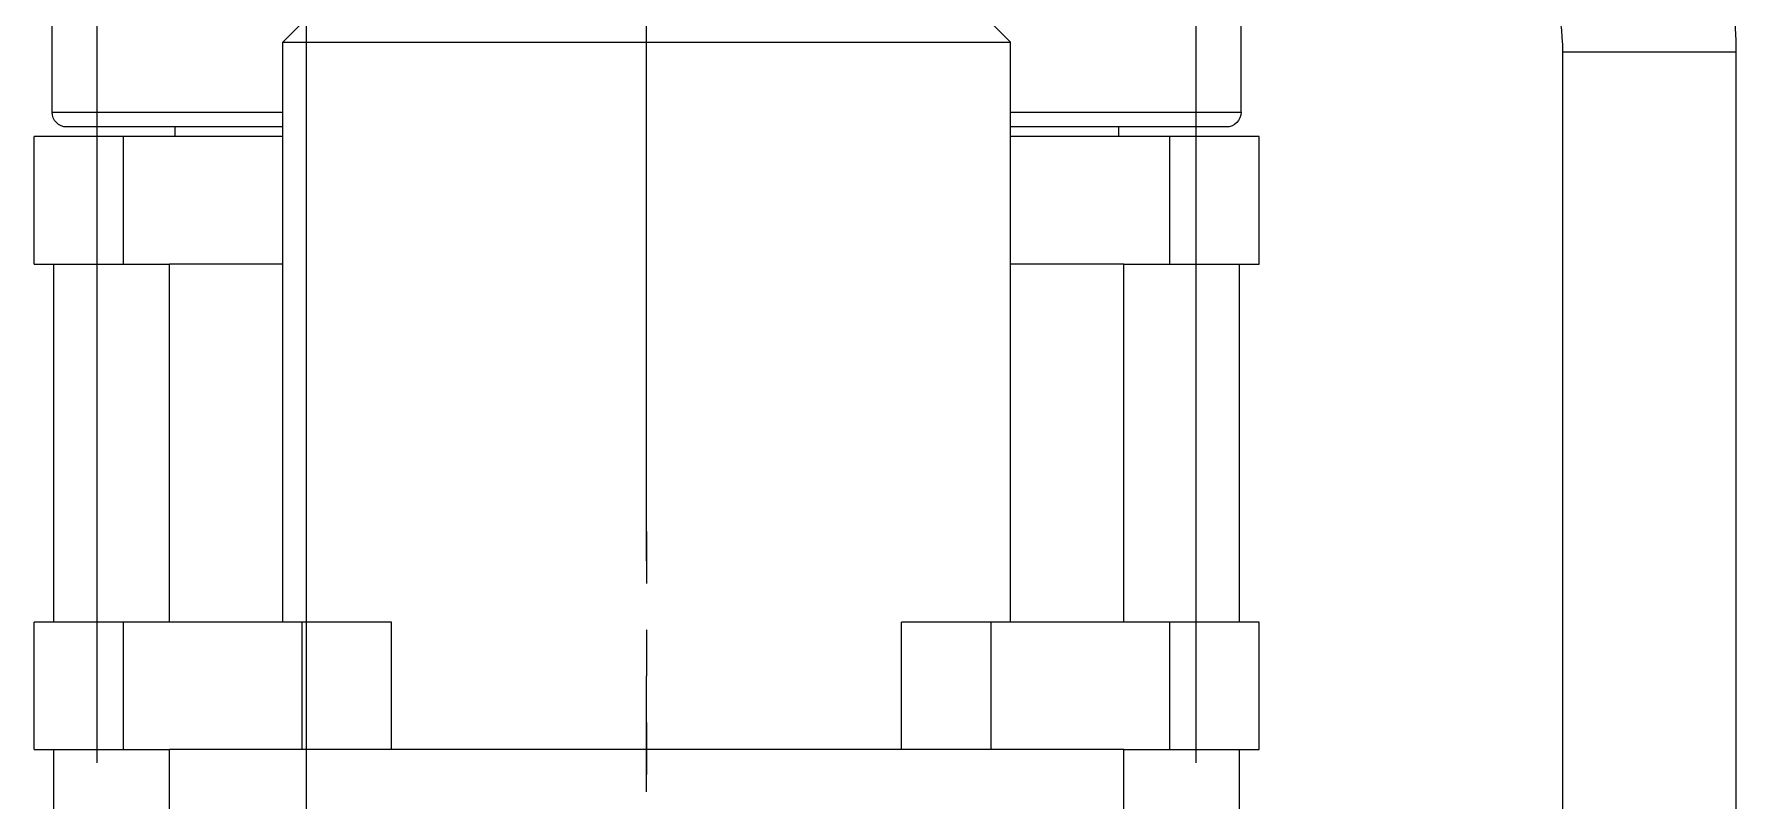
# Model space of a CAD drawing. Header units: inches. Extents: x -883 to 808, y -248 to 1051.
# Drawn here: x -423.058 to -419.38, y -130.87 to -129.211 of the extents above; entities that cross this region are included whole.
import ezdxf

# ---------------------------------------------------------------- set-up
doc = ezdxf.new("R2010")
doc.units = ezdxf.units.IN
doc.header["$MEASUREMENT"] = 0
doc.linetypes.add('CENTER', pattern=[2, 1.25, -0.25, 0.25, -0.25])
doc.linetypes.add('CHAIN', pattern=[0.7087, 0.4724, -0.0591, 0.1181, -0.0591])
doc.layers.get('0').update_dxf_attribs({"linetype": 'CONTINUOUS'})
for name, color, linetype in [('EQUIPMENT - COMPRESSORS', 41, 'CONTINUOUS'), ('P-LIC', 5, 'CONTINUOUS'), ('P-RV', 193, 'CONTINUOUS')]:
    doc.layers.add(name, color=color, linetype=linetype)

# ---------------------------------------------------------------- blocks, each defined once
blk = doc.blocks.new('A$C084a53c6')
for p, q in [((37.9887, 48.4979), (37.9887, 48.8339)), ((40.5583, 48.4979), (40.5583, 48.8339)), ((38.607, 48.7694), (38.487, 48.6494)), ((39.94, 48.7694), (40.06, 48.6494)), ((36.9193, 48.6279), (37.2943, 48.6279)), ((36.9193, 48.6279), (36.9193, 46.3379)), ((37.2943, 48.6279), (37.2943, 46.8608)), ((40.06, 48.6494), (38.487, 48.6494)), ((38.487, 47.395), (38.487, 48.6494)), ((40.06, 47.395), (40.06, 48.6494)), ((38.487, 48.4979), (37.9887, 48.4979)), ((40.5583, 48.4979), (40.06, 48.4979)), ((37.9496, 48.445), (38.1428, 48.445)), ((37.9496, 48.1694), (37.9496, 48.445)), ((38.0207, 48.4659), (38.487, 48.4659)), ((38.1428, 48.445), (38.487, 48.445)), ((38.1428, 48.1694), (38.1428, 48.445)), ((38.2539, 48.4659), (38.2539, 48.445)), ((40.06, 48.4659), (40.5263, 48.4659)), ((40.06, 48.445), (40.4042, 48.445)), ((40.2931, 48.4659), (40.2931, 48.445)), ((40.4042, 48.445), (40.5974, 48.445)), ((40.4042, 48.1694), (40.4042, 48.445)), ((40.5974, 48.1694), (40.5974, 48.445)), ((37.9923, 48.1694), (37.9496, 48.1694)), ((37.9923, 47.395), (37.9923, 48.1694)), ((38.1337, 48.1694), (37.9923, 48.1694)), ((38.1428, 48.1694), (38.1337, 48.1694)), ((38.1754, 48.1694), (38.1428, 48.1694)), ((38.2423, 48.1694), (38.1754, 48.1694)), ((38.2423, 47.395), (38.2423, 48.1694)), ((38.2423, 48.1694), (38.487, 48.1694)), ((40.06, 48.1694), (40.3048, 48.1694)), ((40.3048, 47.395), (40.3048, 48.1694)), ((40.3716, 48.1694), (40.3048, 48.1694)), ((40.4042, 48.1694), (40.3716, 48.1694)), ((40.4133, 48.1694), (40.4042, 48.1694)), ((40.5548, 48.1694), (40.4133, 48.1694)), ((40.5548, 47.395), (40.5548, 48.1694)), ((40.5974, 48.1694), (40.5548, 48.1694)), ((37.9496, 47.395), (38.1428, 47.395)), ((37.9496, 47.1194), (37.9496, 47.395)), ((38.1428, 47.395), (38.5292, 47.395)), ((38.1428, 47.1194), (38.1428, 47.395)), ((38.5292, 47.1194), (38.5292, 47.395)), ((38.5292, 47.395), (38.7224, 47.395)), ((38.7224, 47.1194), (38.7224, 47.395)), ((39.8246, 47.395), (40.0178, 47.395)), ((39.8246, 47.1194), (39.8246, 47.395)), ((40.0178, 47.395), (40.4042, 47.395)), ((40.0178, 47.1194), (40.0178, 47.395)), ((40.4042, 47.395), (40.5974, 47.395)), ((40.4042, 47.1194), (40.4042, 47.395)), ((40.5974, 47.1194), (40.5974, 47.395)), ((37.9923, 47.1194), (37.9496, 47.1194)), ((38.1337, 47.1194), (37.9923, 47.1194)), ((37.9923, 46.6194), (37.9923, 47.1194)), ((38.1428, 47.1194), (38.1337, 47.1194)), ((38.1754, 47.1194), (38.1428, 47.1194)), ((38.2423, 47.1194), (38.1754, 47.1194)), ((38.2423, 47.1194), (40.3048, 47.1194)), ((38.2423, 46.6194), (38.2423, 47.1194)), ((40.3716, 47.1194), (40.3048, 47.1194)), ((40.3048, 46.6194), (40.3048, 47.1194)), ((40.4042, 47.1194), (40.3716, 47.1194)), ((40.4133, 47.1194), (40.4042, 47.1194)), ((40.5548, 47.1194), (40.4133, 47.1194)), ((40.5974, 47.1194), (40.5548, 47.1194)), ((40.5548, 46.6194), (40.5548, 47.1194))]:
    blk.add_line(p, q)
at = {"linetype": 'CHAIN', "ltscale": 0.238269}
blk.add_line((39.2735, 47.5908), (39.2735, 43.465), dxfattribs=at)
for centre, radius, start, end in [((37.7943, 48.6279), 0.875, 126.9801, 180), ((37.7943, 48.6279), 0.5, 122.796, 180), ((38.0207, 48.4979), 0.032, 180, 270), ((40.5263, 48.4979), 0.032, 270, 0)]:
    blk.add_arc(centre, radius, start, end)

msp = doc.modelspace()

# ---------------------------------------------------------------- linework, layer by layer
at = {"layer": 'P-LIC', "color": 7, "linetype": 'CENTER'}
msp.add_line((-421.73369, -132.34993), (-421.73369, 90.58011), dxfattribs=at)
at = {"layer": 'P-LIC'}
for p, q in [((-422.92119, -130.78743), (-422.92119, 89.08011)), ((-420.54619, -130.78743), (-420.54619, 89.08011))]:
    msp.add_line(p, q, dxfattribs=at)
at = {"layer": 'P-RV'}
msp.add_line((-422.46969, -125.61358), (-422.46969, -137.29993), dxfattribs=at)

# ---------------------------------------------------------------- block references
at = {"layer": 'EQUIPMENT - COMPRESSORS', "xscale": -1}
msp.add_blockref('A$C084a53c6', (-382.46019, -177.87785), dxfattribs=at)

doc.saveas('drawing.dxf')
